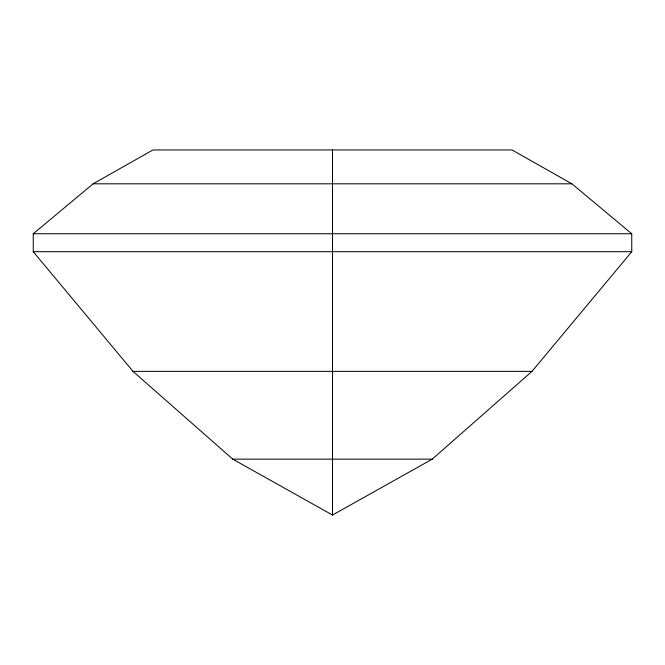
<?xml version="1.0" encoding="UTF-8"?>
<svg xmlns="http://www.w3.org/2000/svg" width="665" height="665" viewBox="0 0 665 665"><rect width="100%" height="100%" fill="white"/><g stroke="black" fill="none" stroke-linecap="round" stroke-linejoin="round"><path stroke-width="1" d="M532 371.369L631.75 251.703L631.75 233.748L571.9 183.814L512.05 149.958L152.95 149.958L93.1 183.814L33.25 233.748L33.25 251.703L133 371.369L232.75 459.149L332.5 515.043L432.25 459.149L532 371.369L133 371.369M93.1 183.814L571.9 183.814M33.25 233.748L631.75 233.748M33.25 251.703L631.75 251.703M232.75 459.149L432.25 459.149M332.5 149.958L332.5 515.043"/></g></svg>
